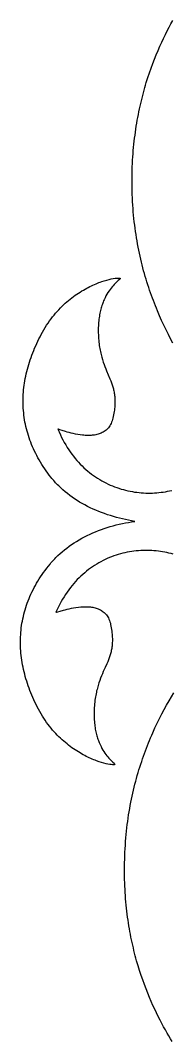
# Model space of a CAD drawing. Extents: x -332 to 348, y -263 to 352.
# Drawn here: x -106.2 to -92.3, y -2.3 to 92 of the extents above; entities that cross this region are included whole.
import ezdxf

# ---------------------------------------------------------------- set-up
doc = ezdxf.new("R2010")
doc.units = 0
doc.layers.add('LAYER_2', color=174, linetype='CONTINUOUS')

msp = doc.modelspace()

# ---------------------------------------------------------------- linework, layer by layer
at = {"layer": 'LAYER_2'}
for points in [[(-92.121, 62.202), (-92.335, 62.599), (-92.547, 63.006), (-92.756, 63.422), (-92.962, 63.847), (-93.164, 64.282), (-93.361, 64.727), (-93.555, 65.181), (-93.65, 65.411), (-93.743, 65.644), (-93.836, 65.879), (-93.926, 66.116), (-94.016, 66.356), (-94.104, 66.598), (-94.19, 66.843), (-94.275, 67.089), (-94.359, 67.338), (-94.44, 67.59), (-94.52, 67.843), (-94.598, 68.099), (-94.675, 68.358), (-94.749, 68.618), (-94.822, 68.881), (-94.893, 69.146), (-94.961, 69.414), (-95.028, 69.683), (-95.092, 69.955), (-95.154, 70.23), (-95.215, 70.506), (-95.272, 70.785), (-95.328, 71.066), (-95.381, 71.35), (-95.432, 71.635), (-95.48, 71.923), (-95.526, 72.213), (-95.569, 72.505), (-95.61, 72.8), (-95.648, 73.097), (-95.684, 73.396), (-95.716, 73.697), (-95.746, 74.001), (-95.773, 74.307), (-95.797, 74.615), (-95.818, 74.925), (-95.838, 75.26), (-95.854, 75.593), (-95.867, 75.923), (-95.877, 76.25), (-95.884, 76.575), (-95.888, 76.896), (-95.889, 77.215), (-95.887, 77.532), (-95.882, 77.845), (-95.875, 78.156), (-95.864, 78.465), (-95.851, 78.77), (-95.835, 79.073), (-95.817, 79.373), (-95.796, 79.671), (-95.772, 79.966), (-95.746, 80.258), (-95.718, 80.547), (-95.687, 80.834), (-95.654, 81.118), (-95.618, 81.4), (-95.58, 81.678), (-95.541, 81.954), (-95.499, 82.228), (-95.455, 82.499), (-95.408, 82.767), (-95.36, 83.032), (-95.31, 83.295), (-95.258, 83.556), (-95.205, 83.813), (-95.149, 84.068), (-95.092, 84.32), (-95.033, 84.57), (-94.973, 84.817), (-94.911, 85.061), (-94.847, 85.303), (-94.782, 85.542), (-94.715, 85.779), (-94.647, 86.013), (-94.578, 86.244), (-94.436, 86.699), (-94.289, 87.143), (-94.138, 87.577), (-93.982, 88), (-93.824, 88.413), (-93.662, 88.816), (-93.497, 89.208), (-93.331, 89.59), (-93.162, 89.962), (-92.992, 90.323), (-92.82, 90.674), (-92.648, 91.015), (-92.476, 91.345), (-92.304, 91.666), (-92.132, 91.976)], [(-92.112, 42.716), (-92.3, 42.77), (-92.49, 42.82), (-92.682, 42.865), (-92.876, 42.906), (-93.072, 42.942), (-93.269, 42.974), (-93.467, 43.002), (-93.667, 43.025), (-93.869, 43.043), (-94.071, 43.057), (-94.274, 43.067), (-94.478, 43.071), (-94.683, 43.071), (-94.889, 43.066), (-95.095, 43.057), (-95.301, 43.042), (-95.508, 43.023), (-95.715, 42.999), (-95.922, 42.97), (-96.129, 42.936), (-96.336, 42.897), (-96.542, 42.853), (-96.748, 42.804), (-96.954, 42.75), (-97.159, 42.69), (-97.363, 42.626), (-97.566, 42.556), (-97.768, 42.481), (-97.969, 42.401), (-98.169, 42.316), (-98.367, 42.225), (-98.564, 42.128), (-98.76, 42.027), (-98.953, 41.92), (-99.145, 41.807), (-99.335, 41.689), (-99.523, 41.565), (-99.709, 41.436), (-99.892, 41.301), (-100.073, 41.16), (-100.251, 41.013), (-100.427, 40.861), (-100.6, 40.703), (-100.77, 40.539), (-100.938, 40.37), (-101.102, 40.194), (-101.262, 40.013), (-101.42, 39.825), (-101.574, 39.632), (-101.724, 39.432), (-101.871, 39.227), (-102.014, 39.015), (-102.153, 38.797), (-102.288, 38.573), (-102.418, 38.342), (-102.545, 38.106), (-102.667, 37.863), (-102.784, 37.614), (-102.897, 37.358), (-102.896, 37.355), (-102.888, 37.355), (-102.854, 37.362), (-102.716, 37.403), (-102.498, 37.47), (-102.21, 37.554), (-102.044, 37.6), (-101.866, 37.645), (-101.676, 37.69), (-101.477, 37.733), (-101.27, 37.773), (-101.056, 37.808), (-100.837, 37.837), (-100.615, 37.859), (-100.504, 37.867), (-100.392, 37.873), (-100.279, 37.876), (-100.167, 37.877), (-100.056, 37.875), (-99.944, 37.87), (-99.834, 37.863), (-99.724, 37.852), (-99.616, 37.837), (-99.508, 37.82), (-99.403, 37.798), (-99.298, 37.773), (-99.196, 37.744), (-99.096, 37.71), (-98.998, 37.673), (-98.902, 37.631), (-98.809, 37.584), (-98.719, 37.533), (-98.632, 37.477), (-98.548, 37.415), (-98.467, 37.349), (-98.39, 37.277), (-98.317, 37.2), (-98.248, 37.117), (-98.183, 37.028), (-98.122, 36.933), (-98.066, 36.832), (-98.014, 36.724), (-97.968, 36.61), (-97.926, 36.49), (-97.89, 36.363), (-97.86, 36.229), (-97.829, 36.069), (-97.802, 35.914), (-97.778, 35.763), (-97.758, 35.617), (-97.741, 35.474), (-97.728, 35.335), (-97.717, 35.201), (-97.71, 35.069), (-97.705, 34.941), (-97.704, 34.817), (-97.705, 34.695), (-97.709, 34.577), (-97.716, 34.462), (-97.725, 34.349), (-97.736, 34.238), (-97.75, 34.131), (-97.766, 34.025), (-97.784, 33.922), (-97.804, 33.82), (-97.826, 33.72), (-97.85, 33.622), (-97.876, 33.526), (-97.933, 33.337), (-97.995, 33.153), (-98.063, 32.972), (-98.135, 32.792), (-98.211, 32.614), (-98.371, 32.255), (-98.538, 31.885), (-98.622, 31.693), (-98.705, 31.495), (-98.787, 31.29), (-98.867, 31.076), (-98.943, 30.852), (-99.017, 30.618), (-99.086, 30.371), (-99.118, 30.243), (-99.15, 30.111), (-99.179, 29.976), (-99.208, 29.837), (-99.234, 29.694), (-99.259, 29.546), (-99.282, 29.395), (-99.304, 29.24), (-99.323, 29.08), (-99.34, 28.915), (-99.356, 28.734), (-99.368, 28.558), (-99.378, 28.385), (-99.384, 28.215), (-99.387, 28.049), (-99.387, 27.887), (-99.384, 27.728), (-99.379, 27.573), (-99.371, 27.421), (-99.36, 27.273), (-99.347, 27.128), (-99.332, 26.986), (-99.314, 26.848), (-99.294, 26.713), (-99.272, 26.581), (-99.248, 26.453), (-99.222, 26.327), (-99.194, 26.205), (-99.164, 26.086), (-99.132, 25.97), (-99.099, 25.857), (-99.065, 25.747), (-99.029, 25.639), (-98.992, 25.535), (-98.954, 25.434), (-98.914, 25.335), (-98.832, 25.147), (-98.747, 24.969), (-98.658, 24.802), (-98.568, 24.646), (-98.477, 24.5), (-98.385, 24.363), (-98.293, 24.236), (-98.202, 24.118), (-98.113, 24.009), (-98.026, 23.909), (-97.943, 23.818), (-97.863, 23.734), (-97.788, 23.658), (-97.653, 23.529), (-97.546, 23.428), (-97.504, 23.387), (-97.471, 23.352), (-97.462, 23.338), (-97.46, 23.326), (-97.466, 23.315), (-97.478, 23.306), (-97.497, 23.298), (-97.523, 23.293), (-97.556, 23.289), (-97.594, 23.287), (-97.69, 23.289), (-97.808, 23.299), (-97.948, 23.319), (-98.109, 23.348), (-98.289, 23.387), (-98.486, 23.437), (-98.7, 23.498), (-98.928, 23.572), (-99.17, 23.657), (-99.296, 23.705), (-99.424, 23.756), (-99.556, 23.811), (-99.689, 23.869), (-99.825, 23.93), (-99.964, 23.996), (-100.104, 24.065), (-100.246, 24.137), (-100.39, 24.214), (-100.535, 24.294), (-100.682, 24.379), (-100.829, 24.467), (-100.978, 24.56), (-101.128, 24.656), (-101.278, 24.757), (-101.428, 24.863), (-101.579, 24.973), (-101.73, 25.087), (-101.881, 25.206), (-102.032, 25.329), (-102.182, 25.458), (-102.332, 25.591), (-102.481, 25.729), (-102.629, 25.871), (-102.776, 26.019), (-102.922, 26.172), (-103.067, 26.33), (-103.209, 26.493), (-103.35, 26.662), (-103.489, 26.835), (-103.626, 27.015), (-103.761, 27.199), (-103.893, 27.39), (-104.023, 27.586), (-104.15, 27.787), (-104.273, 27.995), (-104.394, 28.208), (-104.511, 28.427), (-104.622, 28.643), (-104.729, 28.858), (-104.832, 29.074), (-104.931, 29.29), (-105.027, 29.506), (-105.119, 29.721), (-105.207, 29.937), (-105.292, 30.153), (-105.373, 30.369), (-105.45, 30.584), (-105.523, 30.8), (-105.592, 31.015), (-105.658, 31.231), (-105.72, 31.446), (-105.777, 31.662), (-105.831, 31.877), (-105.881, 32.092), (-105.927, 32.307), (-105.969, 32.521), (-106.007, 32.736), (-106.042, 32.95), (-106.072, 33.164), (-106.098, 33.378), (-106.12, 33.592), (-106.138, 33.806), (-106.151, 34.019), (-106.161, 34.232), (-106.167, 34.444), (-106.168, 34.657), (-106.165, 34.869), (-106.158, 35.081), (-106.147, 35.292), (-106.132, 35.503), (-106.112, 35.714), (-106.088, 35.925), (-106.06, 36.135), (-106.027, 36.344), (-105.99, 36.554), (-105.949, 36.762), (-105.903, 36.971), (-105.853, 37.179), (-105.799, 37.386), (-105.74, 37.593), (-105.676, 37.8), (-105.609, 38.006), (-105.536, 38.211), (-105.459, 38.416), (-105.378, 38.621), (-105.292, 38.825), (-105.202, 39.028), (-105.107, 39.231), (-105.007, 39.433), (-104.903, 39.635), (-104.794, 39.836), (-104.68, 40.036), (-104.562, 40.236), (-104.439, 40.435), (-104.311, 40.634), (-104.178, 40.831), (-104.041, 41.028), (-103.899, 41.225), (-103.752, 41.42), (-103.6, 41.615), (-103.444, 41.809), (-103.359, 41.911), (-103.272, 42.012), (-103.184, 42.111), (-103.094, 42.209), (-103.003, 42.306), (-102.91, 42.402), (-102.719, 42.589), (-102.522, 42.771), (-102.32, 42.948), (-102.112, 43.121), (-101.898, 43.288), (-101.679, 43.45), (-101.455, 43.607), (-101.226, 43.759), (-100.993, 43.906), (-100.755, 44.047), (-100.512, 44.184), (-100.266, 44.315), (-100.016, 44.441), (-99.762, 44.562), (-99.504, 44.678), (-99.244, 44.789), (-98.98, 44.895), (-98.713, 44.995), (-98.444, 45.09), (-98.172, 45.18), (-97.898, 45.264), (-97.621, 45.343), (-97.343, 45.417), (-97.063, 45.486), (-96.782, 45.55), (-96.499, 45.608), (-96.215, 45.66), (-95.93, 45.708), (-95.644, 45.75), (-95.929, 45.798), (-96.213, 45.852), (-96.496, 45.91), (-96.777, 45.974), (-97.057, 46.042), (-97.336, 46.116), (-97.612, 46.195), (-97.887, 46.278), (-98.159, 46.367), (-98.429, 46.461), (-98.696, 46.56), (-98.961, 46.665), (-99.222, 46.774), (-99.48, 46.888), (-99.735, 47.008), (-99.986, 47.132), (-100.234, 47.262), (-100.477, 47.396), (-100.717, 47.536), (-100.951, 47.681), (-101.182, 47.831), (-101.407, 47.986), (-101.628, 48.146), (-101.843, 48.311), (-102.053, 48.481), (-102.258, 48.657), (-102.456, 48.837), (-102.649, 49.023), (-102.743, 49.117), (-102.836, 49.213), (-102.927, 49.311), (-103.016, 49.409), (-103.104, 49.509), (-103.19, 49.61), (-103.274, 49.712), (-103.356, 49.816), (-103.509, 50.013), (-103.656, 50.212), (-103.799, 50.41), (-103.936, 50.61), (-104.069, 50.81), (-104.198, 51.011), (-104.321, 51.212), (-104.44, 51.414), (-104.553, 51.616), (-104.663, 51.819), (-104.767, 52.022), (-104.867, 52.226), (-104.962, 52.43), (-105.053, 52.635), (-105.139, 52.84), (-105.22, 53.046), (-105.297, 53.253), (-105.37, 53.459), (-105.437, 53.666), (-105.501, 53.874), (-105.559, 54.082), (-105.614, 54.29), (-105.664, 54.499), (-105.709, 54.708), (-105.75, 54.917), (-105.787, 55.127), (-105.819, 55.337), (-105.847, 55.547), (-105.871, 55.758), (-105.89, 55.969), (-105.905, 56.18), (-105.916, 56.391), (-105.923, 56.603), (-105.925, 56.815), (-105.923, 57.027), (-105.917, 57.239), (-105.907, 57.452), (-105.893, 57.665), (-105.874, 57.877), (-105.852, 58.091), (-105.825, 58.304), (-105.794, 58.517), (-105.76, 58.731), (-105.721, 58.944), (-105.678, 59.158), (-105.631, 59.372), (-105.581, 59.585), (-105.526, 59.799), (-105.467, 60.013), (-105.405, 60.227), (-105.338, 60.441), (-105.268, 60.655), (-105.194, 60.869), (-105.116, 61.083), (-105.034, 61.297), (-104.949, 61.511), (-104.86, 61.725), (-104.767, 61.938), (-104.67, 62.152), (-104.569, 62.366), (-104.465, 62.579), (-104.358, 62.793), (-104.246, 63.006), (-104.131, 63.219), (-104.009, 63.436), (-103.884, 63.646), (-103.755, 63.851), (-103.624, 64.05), (-103.49, 64.243), (-103.354, 64.43), (-103.215, 64.612), (-103.074, 64.788), (-102.931, 64.959), (-102.787, 65.124), (-102.64, 65.284), (-102.493, 65.439), (-102.343, 65.588), (-102.193, 65.733), (-102.042, 65.872), (-101.89, 66.007), (-101.737, 66.137), (-101.584, 66.261), (-101.431, 66.382), (-101.277, 66.497), (-101.124, 66.608), (-100.97, 66.715), (-100.817, 66.817), (-100.665, 66.915), (-100.514, 67.008), (-100.363, 67.097), (-100.213, 67.183), (-100.065, 67.264), (-99.918, 67.341), (-99.772, 67.414), (-99.629, 67.484), (-99.487, 67.55), (-99.347, 67.612), (-99.21, 67.67), (-99.075, 67.725), (-98.943, 67.777), (-98.813, 67.825), (-98.686, 67.87), (-98.443, 67.951), (-98.213, 68.019), (-97.998, 68.076), (-97.799, 68.122), (-97.619, 68.157), (-97.458, 68.183), (-97.317, 68.199), (-97.198, 68.207), (-97.103, 68.207), (-97.065, 68.204), (-97.032, 68.199), (-97.007, 68.193), (-96.988, 68.185), (-96.976, 68.176), (-96.97, 68.165), (-96.972, 68.153), (-96.982, 68.139), (-97.016, 68.105), (-97.058, 68.065), (-97.168, 67.966), (-97.304, 67.84), (-97.381, 67.765), (-97.463, 67.684), (-97.549, 67.594), (-97.638, 67.496), (-97.729, 67.389), (-97.823, 67.273), (-97.917, 67.148), (-98.012, 67.014), (-98.106, 66.869), (-98.2, 66.715), (-98.292, 66.55), (-98.381, 66.374), (-98.467, 66.188), (-98.509, 66.09), (-98.55, 65.99), (-98.589, 65.886), (-98.627, 65.78), (-98.664, 65.671), (-98.699, 65.558), (-98.733, 65.443), (-98.766, 65.324), (-98.796, 65.203), (-98.825, 65.078), (-98.852, 64.95), (-98.877, 64.819), (-98.9, 64.684), (-98.921, 64.546), (-98.94, 64.405), (-98.956, 64.26), (-98.97, 64.112), (-98.981, 63.961), (-98.99, 63.806), (-98.996, 63.647), (-99, 63.485), (-99, 63.319), (-98.998, 63.15), (-98.992, 62.976), (-98.984, 62.799), (-98.972, 62.619), (-98.958, 62.454), (-98.942, 62.293), (-98.925, 62.137), (-98.905, 61.985), (-98.883, 61.838), (-98.86, 61.694), (-98.834, 61.554), (-98.807, 61.419), (-98.779, 61.286), (-98.749, 61.157), (-98.686, 60.909), (-98.617, 60.673), (-98.546, 60.447), (-98.47, 60.232), (-98.393, 60.025), (-98.314, 59.825), (-98.235, 59.631), (-98.076, 59.258), (-97.924, 58.896), (-97.852, 58.716), (-97.783, 58.535), (-97.72, 58.352), (-97.661, 58.166), (-97.609, 57.976), (-97.585, 57.879), (-97.563, 57.781), (-97.543, 57.681), (-97.526, 57.579), (-97.51, 57.475), (-97.496, 57.369), (-97.485, 57.261), (-97.476, 57.15), (-97.469, 57.037), (-97.465, 56.922), (-97.464, 56.803), (-97.465, 56.682), (-97.469, 56.557), (-97.477, 56.43), (-97.487, 56.299), (-97.5, 56.164), (-97.517, 56.026), (-97.537, 55.883), (-97.56, 55.737), (-97.587, 55.587), (-97.618, 55.433), (-97.652, 55.274), (-97.686, 55.14), (-97.724, 55.014), (-97.768, 54.894), (-97.817, 54.782), (-97.871, 54.675), (-97.93, 54.576), (-97.992, 54.482), (-98.059, 54.394), (-98.131, 54.313), (-98.205, 54.237), (-98.284, 54.167), (-98.366, 54.102), (-98.451, 54.043), (-98.54, 53.989), (-98.631, 53.939), (-98.725, 53.895), (-98.821, 53.855), (-98.92, 53.819), (-99.021, 53.788), (-99.124, 53.761), (-99.229, 53.738), (-99.335, 53.719), (-99.443, 53.704), (-99.552, 53.692), (-99.661, 53.683), (-99.772, 53.678), (-99.883, 53.676), (-99.995, 53.676), (-100.107, 53.68), (-100.219, 53.685), (-100.331, 53.694), (-100.443, 53.704), (-100.664, 53.731), (-100.882, 53.765), (-101.095, 53.805), (-101.301, 53.849), (-101.499, 53.896), (-101.688, 53.945), (-101.865, 53.995), (-102.03, 54.044), (-102.316, 54.134), (-102.533, 54.206), (-102.669, 54.25), (-102.703, 54.258), (-102.711, 54.258), (-102.713, 54.255), (-102.605, 53.997), (-102.493, 53.745), (-102.377, 53.5), (-102.255, 53.26), (-102.13, 53.027), (-102, 52.8), (-101.866, 52.579), (-101.727, 52.364), (-101.585, 52.156), (-101.439, 51.953), (-101.289, 51.756), (-101.136, 51.565), (-100.979, 51.38), (-100.819, 51.201), (-100.656, 51.028), (-100.489, 50.86), (-100.32, 50.699), (-100.147, 50.543), (-99.972, 50.392), (-99.794, 50.248), (-99.614, 50.109), (-99.431, 49.975), (-99.246, 49.847), (-99.059, 49.725), (-98.869, 49.608), (-98.678, 49.497), (-98.485, 49.391), (-98.29, 49.29), (-98.094, 49.195), (-97.896, 49.105), (-97.697, 49.021), (-97.496, 48.941), (-97.294, 48.867), (-97.092, 48.798), (-96.888, 48.735), (-96.684, 48.676), (-96.479, 48.622), (-96.274, 48.574), (-96.068, 48.53), (-95.862, 48.492), (-95.656, 48.458), (-95.449, 48.43), (-95.243, 48.406), (-95.037, 48.387), (-94.831, 48.373), (-94.626, 48.364), (-94.421, 48.359), (-94.217, 48.359), (-94.013, 48.364), (-93.811, 48.373), (-93.609, 48.388), (-93.409, 48.406), (-93.209, 48.429), (-93.012, 48.457), (-92.815, 48.489), (-92.621, 48.526), (-92.427, 48.567), (-92.236, 48.612)], [(-92.183, -2.256), (-92.338, -2.003), (-92.495, -1.739), (-92.655, -1.466), (-92.817, -1.183), (-92.98, -0.889), (-93.144, -0.586), (-93.309, -0.272), (-93.475, 0.052), (-93.64, 0.387), (-93.804, 0.731), (-93.968, 1.086), (-94.13, 1.451), (-94.291, 1.826), (-94.449, 2.212), (-94.605, 2.607), (-94.758, 3.014), (-94.907, 3.43), (-95.053, 3.857), (-95.195, 4.294), (-95.332, 4.741), (-95.465, 5.199), (-95.529, 5.431), (-95.591, 5.667), (-95.653, 5.904), (-95.713, 6.145), (-95.771, 6.388), (-95.828, 6.634), (-95.883, 6.882), (-95.936, 7.133), (-95.988, 7.386), (-96.038, 7.642), (-96.086, 7.901), (-96.132, 8.162), (-96.176, 8.426), (-96.218, 8.693), (-96.259, 8.962), (-96.297, 9.234), (-96.333, 9.508), (-96.367, 9.785), (-96.398, 10.064), (-96.427, 10.347), (-96.454, 10.631), (-96.479, 10.919), (-96.501, 11.209), (-96.521, 11.502), (-96.538, 11.797), (-96.552, 12.095), (-96.564, 12.395), (-96.574, 12.698), (-96.58, 13.004), (-96.584, 13.313), (-96.585, 13.624), (-96.583, 13.937), (-96.578, 14.254), (-96.57, 14.573), (-96.559, 14.894), (-96.544, 15.218), (-96.527, 15.545), (-96.507, 15.875), (-96.483, 16.207), (-96.456, 16.542), (-96.428, 16.851), (-96.398, 17.159), (-96.364, 17.464), (-96.328, 17.767), (-96.288, 18.067), (-96.246, 18.366), (-96.202, 18.662), (-96.155, 18.955), (-96.105, 19.247), (-96.053, 19.536), (-95.998, 19.822), (-95.941, 20.107), (-95.882, 20.389), (-95.82, 20.669), (-95.756, 20.946), (-95.69, 21.221), (-95.622, 21.494), (-95.552, 21.765), (-95.479, 22.033), (-95.405, 22.299), (-95.328, 22.562), (-95.25, 22.824), (-95.17, 23.082), (-95.088, 23.339), (-95.004, 23.593), (-94.919, 23.845), (-94.831, 24.095), (-94.743, 24.342), (-94.652, 24.587), (-94.561, 24.829), (-94.467, 25.069), (-94.373, 25.307), (-94.277, 25.542), (-94.179, 25.775), (-94.081, 26.006), (-93.981, 26.234), (-93.777, 26.684), (-93.57, 27.124), (-93.359, 27.554), (-93.144, 27.975), (-92.926, 28.387), (-92.705, 28.789), (-92.482, 29.181), (-92.257, 29.564), (-92.03, 29.937)]]:
    msp.add_lwpolyline(points, dxfattribs=at)

doc.saveas('drawing.dxf')
